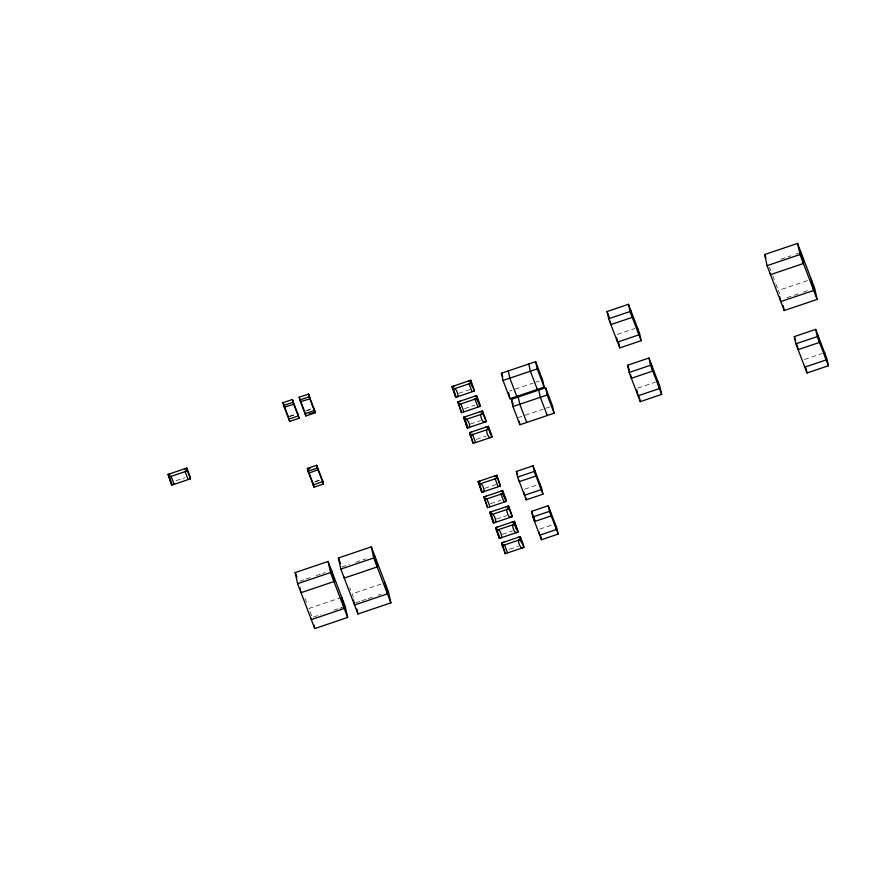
<?xml version="1.0" encoding="UTF-8"?>
<svg xmlns="http://www.w3.org/2000/svg" width="872" height="872" viewBox="0 0 872 872"><rect width="100%" height="100%" fill="white"/><g stroke="black" fill="none" stroke-linecap="round" stroke-linejoin="round"><path stroke-width="0.65" stroke-dasharray="4.36 3.27" d="M289.482 416.26L295.336 414.287M306.857 410.396L311.544 408.815M289.548 416.576L295.401 414.592M305.756 411.094L311.609 409.121M780.745 259.235L790.871 255.812M795.94 254.101L798.469 253.251M176.035 480.712L184.973 477.693M617.245 334.434L634.849 328.482M458.683 393.327L470.172 389.446M807.483 280.61L778.369 290.452L779.655 293.82M509.521 391.081L511.799 390.307M515.221 389.152L533.184 383.081M535.746 382.209L539.168 381.053M786.86 297.712L798.251 293.864M803.319 292.153L808.377 290.441M464.536 408.674L474.75 405.229M470.4 424.021L480.614 420.577M315.032 481.627L319.719 480.047M315.097 481.933L319.784 480.352M518.339 417.546L521.761 416.391M525.184 415.236L543.147 409.164M545.709 408.303L550.265 406.766M476.254 439.368L486.467 435.924M637.737 388.138L655.352 382.187M804.475 359.493L822.089 353.542M484.767 488.331L496.266 484.451M524.573 489.214L537.403 484.876M490.631 503.678L500.844 500.234M299.881 581.134L304.938 579.422M306.203 578.997L311.271 577.275M316.34 575.564L321.397 573.852M322.662 573.427L325.202 572.577M341.824 566.953L349.421 564.391M355.754 562.244L365.88 558.821M496.484 519.025L506.697 515.581M502.337 534.373L512.551 530.928M539.801 529.108L552.63 524.77M341.802 597.364L308.895 608.493L312.318 617.474M381.228 584.044L352.103 593.887L353.389 597.255M509.477 549.295L518.415 546.264M313.582 617.038L321.179 614.477M333.834 610.193L341.432 607.631M355.525 602.868L360.594 601.157M361.858 600.721L366.927 599.01M368.191 598.584L373.26 596.873M378.317 595.162L380.857 594.312M340.135 608.384L343.928 607.097M769.486 267.192L770.892 270.865M772.756 275.759L775.568 283.106M776.026 284.327L777.432 288M349.77 587.772L350.708 590.213M305.156 598.693L306.552 602.367"/><path stroke-width="1.31" d="M283.705 405.665L282.986 402.69L292.349 399.529L298.431 415.486M299.913 400.183L299.183 397.218L308.546 394.057L315.25 412.794L305.887 415.955L299.794 399.997L309.157 396.836L315.25 412.794M764.657 254.537L797.575 243.419L814.71 288.305L817.129 299.423L784.211 310.541L767.088 265.655L764.657 254.537L765.943 257.905M607.086 311.533L628.461 304.306L639.59 333.464L641.171 340.68L619.785 347.906L608.656 318.749L607.086 311.533L609.31 317.364M309.135 413.96L314.988 411.987L313.876 408.02M299.042 418.266L292.948 402.308L283.585 405.469L289.678 421.438L299.042 418.266L297.679 413.492M608.656 318.749L630.042 311.522L628.461 304.306M767.088 265.655L800.006 254.526L797.575 243.419M168.089 474.39L186.815 468.057L189.867 476.036L190.467 478.815L171.74 485.148L168.089 474.39L171.74 485.148M172.264 484.636L169.212 476.657L170.966 476.068L174.019 484.047M168.699 477.169L187.425 470.836L186.815 468.057M452.023 386.579L470.749 380.247L474.401 391.005L455.675 397.338L452.023 386.579L454.628 393.414M452.623 389.348L471.349 383.026L470.749 380.247M501.422 373.238L535.637 361.673L542.591 379.898L544.172 387.124L509.957 398.689L503.002 380.465L501.422 373.238L502.817 376.889M503.002 380.465L537.217 368.9L535.637 361.673M456.187 396.825C460.514 398.558 455.653 385.609 453.146 388.847L452.677 386.688L454.356 385.784M457.876 401.916L476.603 395.594L479.644 403.573L480.254 406.352L461.528 412.685L457.876 401.916L461.528 412.685M474.259 396.379L476.09 396.095L476.559 398.264L474.804 398.853L477.845 406.832M458.487 404.695L477.213 398.373L476.603 395.594M511.384 399.332L545.6 387.768L552.554 405.992L554.123 413.208L519.908 424.773L512.954 406.548L511.384 399.332L513.237 404.183M318.029 469.746L308.732 473.224L307.358 468.449L316.721 465.288L322.814 481.246M309.963 468.471L307.62 469.256L308.187 470.749L307.358 468.449M463.73 417.263L482.456 410.941L485.508 418.92L486.107 421.699L467.381 428.021L463.73 417.263L467.381 428.021M464.852 419.541C467.359 416.304 472.232 429.253 467.904 427.52L464.384 417.383L466.073 416.478M464.34 420.042L483.066 413.72L482.456 410.941M627.578 365.237L648.964 358.011L660.093 387.168L661.663 394.395L640.288 401.621L629.159 372.464L627.578 365.237L629.366 369.902M512.954 406.548L547.169 394.983L545.6 387.768M629.159 372.464L650.534 365.237L648.964 358.011M485.453 421.59C483.164 425.482 478.161 412.598 482.412 413.611L481.944 411.442L480.123 411.726M469.594 432.61L488.32 426.288L491.361 434.267L491.972 437.046L473.245 443.368L469.594 432.61L473.245 443.368M490.849 434.768L487.797 426.79L485.977 427.073M323.425 484.025L317.332 468.068L307.969 471.229L314.062 487.186L323.425 484.025L322.695 481.061M470.193 435.39L488.92 429.068L488.32 426.288M491.318 436.937C489.029 440.829 484.015 427.945 488.266 428.948L487.797 426.79M794.316 336.592L815.702 329.365L826.83 358.523L828.4 365.75L807.014 372.976L795.885 343.808L794.316 336.592L795.646 340.091M795.885 343.808L817.271 336.592L815.702 329.365M478.107 481.584L496.833 475.251L500.484 486.009L481.758 492.342L478.107 481.584L480.723 488.418M516.344 471.447L533.021 465.812L541.708 488.56L542.929 494.184L526.252 499.82L517.576 477.082L516.344 471.447L517.652 474.858M478.717 484.352L497.443 478.03L496.833 475.251M517.576 477.082L534.253 471.447L533.021 465.812M482.281 491.83C486.609 493.563 481.736 480.614 479.229 483.851L478.761 481.693L480.45 480.788M483.96 496.92L502.686 490.598L505.738 498.577L506.338 501.356L487.612 507.689L483.96 496.92L487.612 507.689M500.354 491.383L502.174 491.1L502.643 493.269L500.888 493.857L503.929 501.836M484.57 499.7L503.297 493.378L502.686 490.598M295.183 572.577L328.101 561.459L345.236 606.345L347.656 617.463L314.738 628.581L297.614 583.695L295.183 572.577L296.894 577.068M338.401 557.982L371.319 546.853L388.443 591.739L390.874 602.857L357.956 613.986L340.821 569.089L338.401 557.982L340.538 563.585M489.824 512.267L508.55 505.945L511.592 513.924L512.202 516.704L493.476 523.026L489.824 512.267L493.476 523.026M509.335 509.869L508.027 506.447L506.207 506.73M490.947 514.545C493.454 511.308 498.315 524.257 493.988 522.524L490.478 512.387L492.157 511.483M490.424 515.047L509.15 508.725L508.55 505.945M297.614 583.695L330.521 572.577L328.101 561.459M340.821 569.089L373.739 557.971L371.319 546.853M511.548 516.595C509.259 520.486 504.245 507.602 508.496 508.616L508.027 506.447M531.571 511.352L548.248 505.716L556.936 528.454L558.156 534.089L541.479 539.724L532.803 516.976L531.571 511.352L533.315 515.897M495.678 527.615L514.404 521.293L517.445 529.271L518.055 532.051L499.329 538.373L495.678 527.615L499.329 538.373M516.933 529.773L513.891 521.794L512.06 522.077M532.803 516.976L549.48 511.341L548.248 505.716M496.288 530.394L515.014 524.072L514.404 521.293M499.852 537.871C504.18 539.605 499.307 526.655 496.8 529.893L496.332 527.724L498.021 526.83M517.401 531.942C515.112 535.833 510.109 522.949 514.36 523.952L513.891 521.794M501.531 542.962L520.257 536.64L523.309 544.619L523.909 547.398L505.182 553.72L501.531 542.962L504.583 550.941M517.924 537.425L519.745 537.141L520.213 539.299C515.962 538.297 520.966 551.18 523.265 547.289M502.141 545.741L520.867 539.419L520.257 536.64M800.006 254.526L817.129 299.423M817.271 336.592L828.4 365.75M630.042 311.522L641.171 340.68M650.534 365.237L661.663 394.395M537.217 368.9L544.172 387.124M547.169 394.983L554.123 413.208M534.253 471.447L542.929 494.184M549.48 511.341L558.156 534.089M533.784 517.14L535.201 520.857M471.349 383.026L474.401 391.005M477.213 398.373L480.254 406.352M483.066 413.72L486.107 421.699M488.92 429.068L491.972 437.046M476.515 397.24L478.695 402.94M471.131 384.051L472.003 386.329M476.559 398.264L477.856 401.676M497.443 478.03L500.484 486.009M503.297 493.378L506.338 501.356M509.15 508.725L512.202 516.704M515.014 524.072L518.055 532.051M520.867 539.419L523.909 547.398M502.61 492.244L504.779 497.945M502.643 493.269L503.951 496.68M514.796 525.097L516.093 528.519M520.213 539.299L521.521 542.722M453.582 389.991L455.751 395.692M479.665 484.996L481.845 490.696M497.236 531.026L499.416 536.727M373.739 557.971L390.874 602.857M308.808 394.863L309.309 396.052M314.988 411.987L314.421 410.494L305.058 413.655M299.183 397.218L304.579 411.497M292.6 400.335L293.101 401.523M298.78 417.459L298.213 415.966L288.85 419.127M282.986 402.69L283.738 404.695M284.196 405.883L288.316 416.663M288.381 416.969L289.678 421.438M308.579 471.643L313.451 484.407M312.765 482.728L314.062 487.186M313.8 486.38L313.233 484.887L322.596 481.726M330.521 572.577L347.656 617.463M187.425 470.836L190.467 478.815M811.287 279.323L813.707 290.441L780.789 301.57L779.688 296.524M824.596 352.691L826.176 359.918L804.791 367.134L804.594 366.24M801.008 252.39L803.428 263.507L770.51 274.636L770.205 273.241M817.925 335.197L819.495 342.423L798.12 349.639L797.095 344.952M805.968 368.158L807.014 372.976M783.143 305.603L784.211 310.541M657.87 381.337L659.439 388.563L638.053 395.79L636.756 389.828M651.188 363.842L652.757 371.069L631.383 378.295L630.63 374.862M637.367 327.632L638.936 334.848L617.561 342.075L616.537 337.388M630.685 310.138L632.265 317.353L610.88 324.58L610.138 321.147M639.231 396.804L640.288 401.621M618.477 341.889L619.785 347.906M547.082 414.625L547.278 415.519L540.324 397.305L538.754 390.078M537.13 388.531L537.326 389.435L530.372 371.21L528.792 363.995M555.192 523.909L556.423 529.544L539.746 535.179L539.06 532.007M549.992 510.262L551.213 515.897L534.536 521.532L533.577 517.129M526.557 421.558L526.753 422.462L519.799 404.237L518.23 397.011M539.964 484.004L541.196 489.639L524.519 495.274L523.832 492.102M534.765 470.357L535.986 475.992L519.309 481.627L519.156 480.93M516.606 395.474L516.802 396.368L509.848 378.143L508.267 370.927M519.123 421.165L519.908 424.773M540.749 536.345L541.479 539.724M508.649 392.662L509.957 398.689M525.762 497.574L526.252 499.82M505.215 499.078L505.695 501.247M498.076 486.489L495.034 478.51L496.789 477.921L496.321 475.752L494.489 476.047M479.131 404.074L479.6 406.243M507.46 552.619L504.419 544.64L502.664 545.24L502.185 543.071L503.874 542.177M471.992 391.484L468.94 383.506L470.695 382.917L470.226 380.748L468.406 381.031M504.779 551.867L505.182 553.72M489.89 506.588L486.849 498.61L485.094 499.198L484.614 497.04L486.303 496.135M475.513 442.268L472.471 434.289L470.717 434.888L470.248 432.719L471.926 431.825M481.148 489.563L481.758 492.342M463.806 411.584L460.754 403.594L458.999 404.194L458.53 402.036L460.22 401.131M455.064 394.558L455.675 397.338M385.021 582.769L387.441 593.876L354.533 605.005L353.433 599.969M374.742 555.835L377.162 566.953L344.255 578.071L343.95 576.686M356.877 609.038L357.956 613.986M308.546 394.057L309.92 398.831L300.491 401.687M305.276 413.175L305.887 415.955M316.721 465.288L317.452 468.253M305.156 412.99L305.625 415.148M341.802 597.364L344.233 608.482L311.315 619.611L311.01 618.215M331.524 570.43L333.954 581.548L301.036 592.677L300.731 591.281M292.349 399.529L293.711 404.303L284.283 407.159M313.931 624.875L314.738 628.581M299.935 587.641L300.469 590.072M188.058 479.306L185.017 471.316L186.772 470.727L186.303 468.569L184.472 468.853M170.432 473.594L168.743 474.499L169.212 476.657"/></g></svg>
